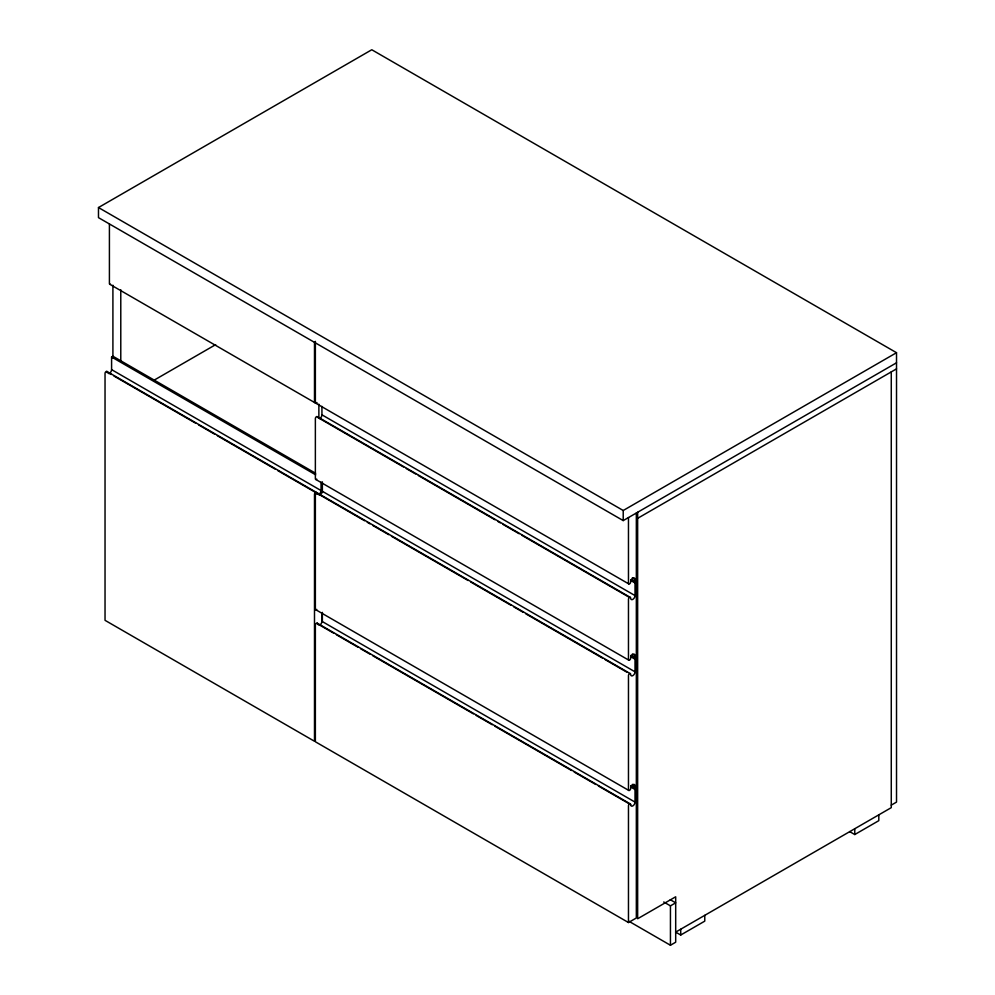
<?xml version="1.0" encoding="UTF-8"?>
<svg xmlns="http://www.w3.org/2000/svg" width="995" height="995" viewBox="0 0 995 995"><rect width="100%" height="100%" fill="white"/><g stroke="black" fill="none" stroke-linecap="round" stroke-linejoin="round"><path stroke-width="1.49" d="M896.52 362.802L623.218 520.596L98.48 217.644L98.48 207.545L371.782 49.75L896.52 352.703L896.52 802.107L891.271 805.129M108.841 373.647A3.097 1.791 -60 0 0 111.589 369.63L111.589 357.006L112.908 356.247L315.651 473.297M153.765 380.376L215.654 344.643M98.48 207.545L623.218 510.497L896.52 352.703M637.646 518.32L896.52 368.871M630.992 579.625L635.021 581.951L636.34 581.192L636.34 513.022M630.992 580.632L635.021 582.958L636.34 582.199L636.34 657.434L635.021 658.192L630.992 655.867M630.992 656.874L635.021 659.2L636.34 658.441L636.34 787.704L635.021 788.463L630.992 786.137M630.992 787.144L635.021 789.483L636.34 788.724L636.34 917.987L628.467 922.527L315.365 741.76L315.365 625.121A1.542 0.895 -60 0 1 316.46 623.231A1.542 0.895 -60 0 1 317.554 623.865L333.686 633.168M663.715 901.98L670.443 905.86L675.692 902.838L670.307 899.729M675.692 932.116L891.271 807.654L891.271 371.894M675.58 932.054L680.717 935.026L704.771 921.134L704.771 915.363M849.63 831.584L854.767 834.544L878.809 820.664L878.809 814.893M628.74 921.171L670.443 945.25L675.692 942.215L675.692 896.781L637.646 918.746L637.646 512.263M632.335 577.871L635.021 579.426L635.021 581.951M632.31 579.874L636.34 582.199M109.724 284.247L314.818 402.652M315.689 403.149L628.79 583.916M321.932 406.395L321.932 414.815L635.021 595.582A3.097 1.791 -60 0 1 632.845 599.363A3.097 1.791 -60 0 1 630.656 598.107A1.542 0.895 -60 0 0 629.561 597.473A1.542 0.895 -60 0 0 628.467 599.363L628.467 659.461A1.542 0.895 -60 0 0 629.561 660.083A1.542 0.895 -60 0 0 630.656 658.192A3.097 1.791 -60 0 1 632.845 654.411A3.097 1.791 -60 0 1 635.021 655.668L635.021 658.192M317.231 416.631L630.332 597.398M403.56 466.991L317.554 417.34A1.542 0.895 -60 0 0 316.46 416.706A1.542 0.895 -60 0 0 315.365 418.609L315.365 478.694A1.542 0.895 -60 0 0 316.746 479.117M406.246 468.546L415.649 473.981M418.335 475.523L494.938 519.751M497.624 521.305L500.311 522.848M502.997 524.402L519.116 533.718M521.803 535.26L629.313 597.336M632.335 654.113L635.021 655.668M630.967 655.344L636.34 658.441M111.589 357.006L315.689 474.826M315.689 479.403L628.79 660.158M111.589 369.63L321.049 490.56A3.097 1.791 -60 0 1 318.873 494.341M321.932 482.65L321.932 491.057L635.021 671.824A3.097 1.791 -60 0 1 632.845 675.617A3.097 1.791 -60 0 1 630.656 674.349A1.542 0.895 -60 0 0 629.561 673.714A1.542 0.895 -60 0 0 628.467 675.617L628.467 789.731A1.542 0.895 -60 0 0 629.561 790.366A1.542 0.895 -60 0 0 630.656 788.463A3.097 1.791 -60 0 1 632.845 784.682A3.097 1.791 -60 0 1 635.021 785.938L635.021 788.463M106.9 371.446L316.36 492.376M317.231 492.873L630.332 673.64M316.97 494.179A3.097 1.791 -60 0 1 316.684 493.085A1.542 0.895 -60 0 0 315.589 492.45A1.542 0.895 -60 0 0 314.495 494.341L314.495 741.263L105.035 620.333L105.035 373.411A1.542 0.895 -60 0 1 106.129 371.521A1.542 0.895 -60 0 1 107.224 372.155L111.253 374.481M113.94 376.023L195.841 423.31M198.527 424.865L214.634 434.168M217.32 435.71L275.055 469.055M277.742 470.598L316.684 493.085M316.746 609.388A1.542 0.895 -60 0 1 315.365 608.965L315.365 494.851A1.542 0.895 -60 0 1 316.46 492.96A1.542 0.895 -60 0 1 317.554 493.582L364.593 520.746M367.279 522.288L369.966 523.843M372.652 525.397L388.771 534.701M391.458 536.255L468.06 580.483M470.747 582.025L511.057 605.308M513.743 606.851L523.159 612.286M525.845 613.84L602.435 658.056M605.122 659.61L626.626 672.023M632.335 784.396L635.021 785.938M630.967 785.615L636.34 788.724M315.689 609.674L628.79 790.44M321.932 612.92L321.932 621.34L635.021 802.094A3.097 1.791 -60 0 1 632.845 805.888A3.097 1.791 -60 0 1 630.656 804.619L598.405 786M317.231 623.156L630.332 803.923M336.372 634.723L357.864 647.136M360.563 648.69L369.966 654.113M372.652 655.668L473.433 713.85M476.12 715.405L492.251 724.721M494.938 726.263L571.528 770.491M574.214 772.045L595.719 784.458M854.767 828.773L854.767 834.544M680.717 929.255L680.717 935.026M670.443 905.86L670.443 945.25M635.021 582.958L635.021 595.582M635.021 659.2L635.021 671.824M635.021 789.483L635.021 802.094M628.467 517.574L628.467 583.207A1.542 0.895 -60 0 0 629.561 583.841A1.542 0.895 -60 0 0 630.656 581.951A3.097 1.791 -60 0 1 632.845 578.157A3.097 1.791 -60 0 1 635.021 579.426M628.467 922.527L628.467 805.888A1.542 0.895 -60 0 1 629.561 803.997A1.542 0.895 -60 0 1 630.656 804.619M623.218 510.497L623.218 520.596M322.368 481.841L322.368 492.712M322.368 612.385L322.368 621.713M321.049 482.14L321.049 490.56M318.873 404.119L318.873 418.087M315.365 341.385L315.365 402.44A1.542 0.895 -60 0 0 317.007 402.589M314.495 342.404L314.495 401.943A1.542 0.895 -60 0 0 315.875 402.366M120.781 289.756L120.781 361.148M112.908 285.204L112.908 358.15M109.413 223.999L109.413 283.538A1.542 0.895 -60 0 0 110.507 284.16M321.932 621.34A3.097 1.791 -60 0 1 319.171 625.357M317.629 624.474A3.097 1.791 -60 0 1 317.554 623.865M321.932 414.815A3.097 1.791 -60 0 1 319.743 418.609M107.298 372.764A3.097 1.791 -60 0 1 107.224 372.155M321.932 491.057A3.097 1.791 -60 0 1 319.171 495.087M317.629 494.192A3.097 1.791 -60 0 1 317.554 493.582"/></g></svg>
